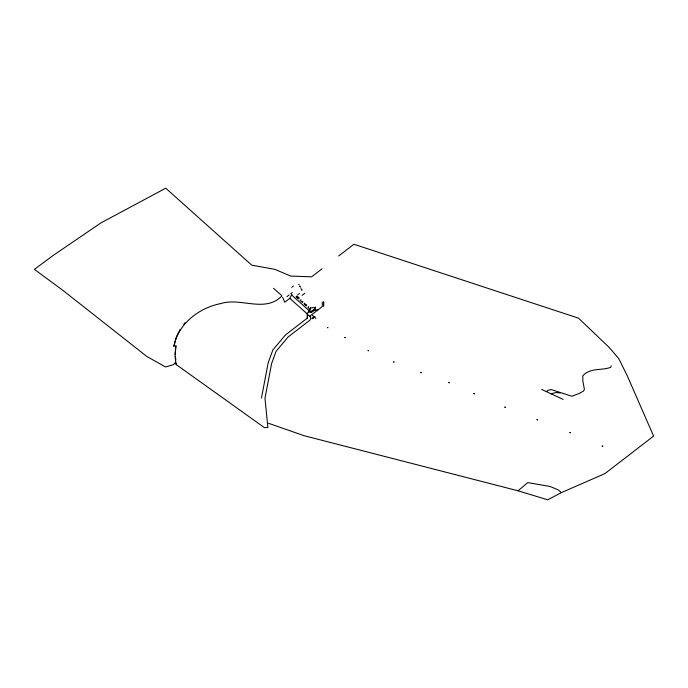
<?xml version="1.0" encoding="UTF-8"?>
<svg xmlns="http://www.w3.org/2000/svg" width="688" height="688" viewBox="0 0 688 688"><rect width="100%" height="100%" fill="white"/><g stroke="black" fill="none" stroke-linecap="round" stroke-linejoin="round"><path stroke-width="1.03" d="M175.191 354.251L175.922 345.574L175.001 355.533L175.965 364.399L264.398 427.635L267.881 427.549L264.983 398.24L271.64 363.453L276.043 351.387L288.066 337.017L309.738 320.324A3.509 2.898 8.2 0 0 309.789 316.213L322.259 306.607L322.311 302.101M323.661 301.74L323.601 306.246L323.601 302.17M176.025 364.004L176.154 363.118L174.236 363.178L174.047 364.459L165.61 366.962L146.845 356.487L62.651 290.181L34.4 269.369L53.363 255.3L100.912 222.921L165.739 188.194L251.765 265.172L274.839 269.326L290.663 276.06L311.604 276.834L322.096 268.75M282.648 297.362L284.746 302.23L289.811 298.325L291.97 294.309M297.027 296.107L296.064 296.769L298.429 298.893M298.876 298.661L298.97 297.999M300.794 300.372L300.888 299.71M302.711 302.084L302.806 301.421M304.621 303.804L304.715 303.141M306.538 305.515L306.633 304.853M308.456 307.226L308.551 306.564M261.466 397.974L268.225 362.653L272.844 349.986L285.365 335.03L307.295 318.131L307.674 315.482M309.273 309.789L308.895 312.438L309.987 311.595L310.512 307.975M312.773 318.157L313.35 318.097M611.142 365.801L610.772 367.323C601.441 370.806 589.848 367.53 582.796 375.897L582.856 381.092L584.413 389.382L583.493 391.051L579.855 393.158L571.926 396.262L551.14 389.554L548.061 390.337L546.341 391.618M176.214 337.559L173.832 346.528C178.123 323.773 198.987 307.828 220.874 303.546C241.153 297.207 264.983 313.272 281.977 295.883M315.525 306.943L314.425 309.385L310.856 311.673M176.489 336.604L180.17 329.38M307.295 318.131L307.106 313.805L309.144 310.666L291.85 295.186M183.782 324.375L185.046 322.732M312.137 318.621L313.599 317.409M268.501 423.266L303.881 435.642L518.047 490.793L527.808 482.615L549.996 486.45L558.269 489.865L561.356 492.625L604.898 473.619L653.6 436.097L627.275 375.794L618.727 358.586L609.293 347.552L578.513 318.174L353.907 244.249L338.677 255.979M291.755 287.3L293.458 285.993M286.887 296.683L289.166 294.92M290.689 293.75L292.211 292.581M297.87 294.705L299.435 293.492M302.058 295.376L304.793 293.26M309.411 308.817L307.897 307.364M310.555 308.112L309.402 308.903M310.365 312.55L315.259 308.688M311.01 312.653L315.147 309.935L314.743 310.082L318.148 309.772M312.128 318.69L315.018 316.471M298.583 284.359L299.142 284.72M300.063 286.44L299.529 286.062L300.088 286.423M300.45 287.782L301.163 288.418M301.559 289.768L302.135 290.104L301.585 289.751M561.356 492.625L547.734 499.806L518.047 490.793M551.088 393.811L555.921 392.53L560.376 392.951M310.494 308.061L315.465 307.373M541.602 389.425L563.171 399.401M273.54 288.332L281.358 295.212M297.087 296.064L299.005 297.775M296.941 296.812L298.523 298.231M304.836 303.872L306.409 305.291M300.002 300.303L302.376 302.419M303.95 303.829L306.315 305.945M312.386 315.31L315.912 318.467M289.811 298.325L307.106 313.805M307.803 314.605L310.245 316.79M175.406 356.221L175.836 360.159M327.514 327.6L328.047 327.746L327.548 327.54M344.602 337.507L345.135 337.653L344.602 337.507M368.089 350.579L368.613 350.725L368.114 350.527M393.656 362.008L394.19 362.155L393.682 361.948M420.695 372.543L421.228 372.69L420.695 372.543M448.834 382.64L449.367 382.786L448.868 382.588M473.851 393.656L474.385 393.803L473.851 393.656M504.846 407.124L505.379 407.27L504.846 407.124M537.018 419.706L537.543 419.852L537.018 419.706M569.922 432.571L570.455 432.718L569.922 432.571M602.206 446.073L602.731 446.22L602.206 446.073"/></g></svg>
